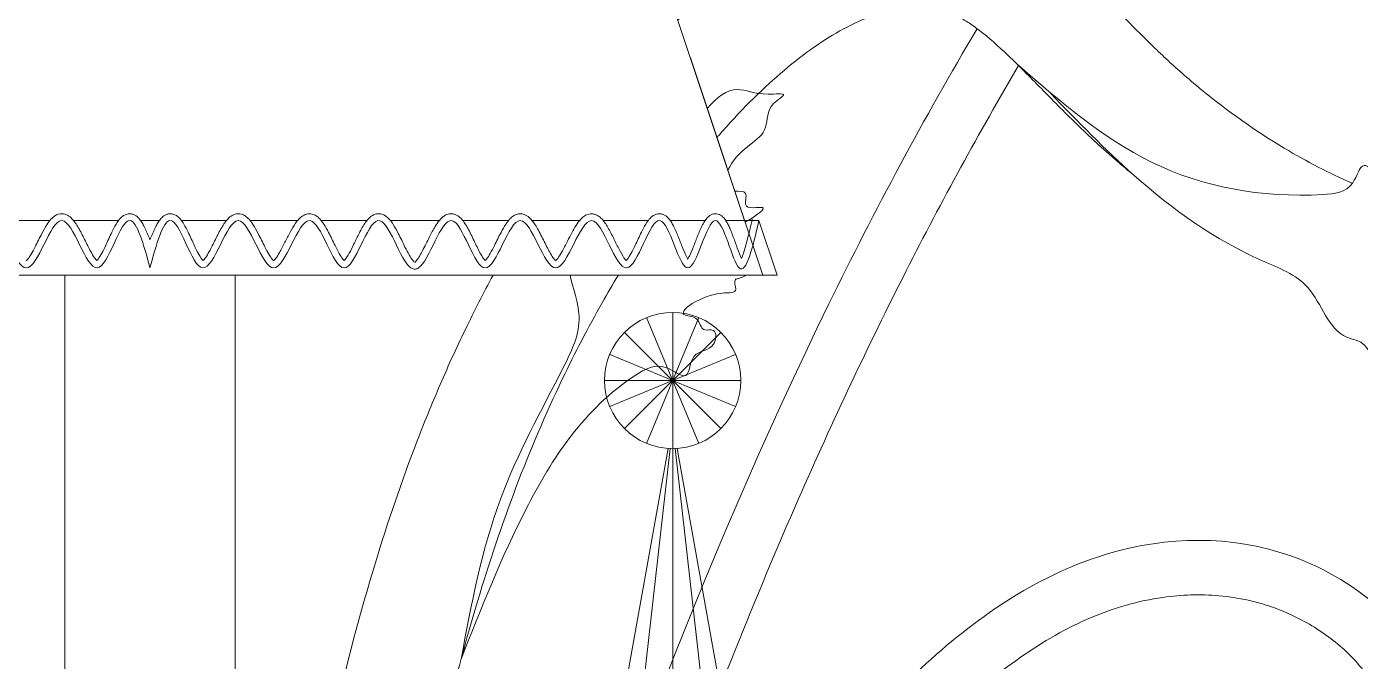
# Model space of a CAD drawing. Header units: inches. Extents: x 258415 to 640093, y 441672 to 945769.
# Drawn here: x 299378.79 to 299427.76, y 465262.87 to 465286.17 of the extents above; entities that cross this region are included whole.
import ezdxf

# ---------------------------------------------------------------- set-up
doc = ezdxf.new("R2010")
doc.units = ezdxf.units.IN
doc.header["$MEASUREMENT"] = 0
doc.linetypes.add('HIDDEN', pattern=[0.375, 0.25, -0.125])
doc.layers.add('CQ SPOT DETAIL DIMENSION', color=9, linetype='Continuous')
doc.layers.add('E-LITE-FIXT-NORM-CEILING', color=3, linetype='Continuous')
doc.layers.add('Glass', color=4, linetype='Continuous', lineweight=0)

# ---------------------------------------------------------------- blocks, each defined once
blk = doc.blocks.new('512')
at = {"layer": 'Glass', "lineweight": 0}
for p, q in [((34305.06875086038, 885.2305675556735), (34294.43427590319, 853.3271426840938)), ((34294.43427590319, 853.3271426840938), (34340.04191355559, 853.3271426840938)), ((34396.93427590319, 853.3271426840938), (34371.93427590319, 853.3271426840938)), ((34371.93427590319, 853.3271426840938), (34371.93427590319, 743.1350057622902)), ((34396.93427590319, 743.1350057622902), (34396.93427590319, 853.3271426840938))]:
    blk.add_line(p, q, dxfattribs=at)
at = {"layer": 'Glass', "color": 4, "lineweight": 0}
for p, q in [((34311.4905469788, 828.5999712372333), (34303.83687833149, 847.0775618874586)), ((34303.8368783315, 828.5999712372333), (34311.49054697881, 847.0775618874586)), ((34303.83687833149, 847.0775618874586), (34311.4905469788, 828.5999712372333)), ((34311.4905469788, 847.0775618874568), (34303.8368783315, 828.5999712372313)), ((34307.66371265515, 827.8387665623458), (34307.66371265515, 847.8387665623458)), ((34307.66371265515, 847.8387665623458), (34307.66371265515, 827.8387665623458)), ((34314.73478046701, 830.7676987504791), (34300.59264484329, 844.9098343742108)), ((34300.59264484329, 830.7676987504791), (34314.73478046701, 844.9098343742108)), ((34300.59264484328, 844.9098343742122), (34314.73478046701, 830.7676987504827)), ((34314.73478046701, 844.9098343742122), (34300.59264484329, 830.7676987504811)), ((34316.90250798027, 834.011932238697), (34298.42491733003, 841.6656008859982)), ((34298.42491733003, 834.0119322386945), (34316.90250798027, 841.6656008859962)), ((34298.42491733003, 841.6656008859945), (34316.90250798027, 834.0119322386937)), ((34316.90250798027, 841.6656008859973), (34298.42491733003, 834.0119322386954)), ((34317.66371265515, 837.8387665623458), (34297.66371265515, 837.8387665623458)), ((34297.66371265515, 837.8387665623441), (34317.66371265515, 837.8387665623441)), ((34307.66371265525, 827.8387665624423), (34307.66371265525, 737.8387665624423))]:
    blk.add_line(p, q, dxfattribs=at)
at = {"layer": 'Glass', "lineweight": 0}
for points in [[(34331.76760923652, 965.3271426840956), (34297.10094256985, 861.3271426840929)], [(34299.86572148418, 861.3271426840947), (34294.99275746308, 861.3271426840947), (34292.32609079642, 853.3271426840947), (34384.43427590319, 853.3271426840947)], [(34308.01618881097, 861.3271426840947), (34302.91611114982, 861.3271426840947)], [(34317.85927687593, 861.3271426840947), (34311.2555748339, 861.3271426840947)], [(34328.31177738161, 861.3271426840947), (34321.34094964678, 861.3271426840947)], [(34338.48941200615, 861.3271426840947), (34331.78994850838, 861.3271426840947)], [(34349.1213602552, 861.3271426840947), (34341.95063565018, 861.3271426840947)], [(34359.28124415185, 861.3271426840947), (34352.57994112958, 861.3271426840947)], [(34369.73120941963, 861.3271426840947), (34362.75935080713, 861.3271426840947)], [(34379.8141444511, 861.3271426840947), (34373.21191129491, 861.3271426840947)], [(34384.43427590319, 861.3271426840947), (34383.05301575276, 861.3271426840947)], [(34384.43427590319, 861.3271426840947), (34385.81553605361, 861.3271426840947)], [(34469.00283032218, 861.3271426840947), (34473.87579434329, 861.3271426840947), (34476.54246100997, 853.3271426840947), (34384.43427590319, 853.3271426840947)], [(34389.05440735528, 861.3271426840947), (34395.65664051146, 861.3271426840947)], [(34399.13734238675, 861.3271426840947), (34406.10920099926, 861.3271426840947)], [(34294.43427590319, 853.3271426840938), (34294.43427590319, 853.3271426840938), (34474.43427590319, 853.3271426840938)]]:
    blk.add_lwpolyline(points, dxfattribs=at)
at = {"layer": 'Glass', "color": 4, "lineweight": 0}
for points in [[(34307.66371265525, 737.8387665624423), (34295.25091211328, 762.3580302772561), (34307.00684021231, 827.8603639550228)], [(34299.91370575379, 762.3580302772561), (34307.2765156364, 827.8462654505784)], [(34307.66371265525, 737.8387665624423), (34320.07651319721, 762.3580302772561), (34308.3205850982, 827.8603639550228)], [(34315.4137195567, 762.3580302772561), (34308.0509096741, 827.8462654505784)]]:
    blk.add_lwpolyline(points, dxfattribs=at)
blk.add_circle((34307.66371265515, 837.8387665623458), 10, dxfattribs=at)
at = {"layer": 'Glass', "lineweight": 0}
for points, knots in [([(34207.81998627793, 866.8169758053517), (34211.17819011991, 868.2510705716633), (34214.55817093154, 870.0026319881207), (34222.12426112272, 874.5402468464897), (34226.2468566132, 877.477237360078), (34230.98584776985, 881.3520927827184), (34231.95879930419, 882.1784850349167), (34233.6782540169, 883.6940183899887), (34234.43665993739, 884.3843113629164), (34235.93119453674, 885.7798107426399), (34236.66555655505, 886.4833273107015), (34238.83810146721, 888.6029001043332), (34240.24543397468, 890.0279971946447), (34243.40500799897, 893.2417664811638), (34245.14580879844, 895.0241976276512), (34248.7040884016, 898.4595471667543), (34250.5209768907, 900.1145826010326), (34253.43545907171, 902.3967379195063), (34254.43247734091, 903.1198189642247), (34256.16275582185, 904.2440871561513), (34256.86964084826, 904.6706842238736), (34258.18315201177, 905.3930868263803), (34258.78223354029, 905.6978097599541), (34259.9895781405, 906.2610240036508), (34260.60019573877, 906.5210642608544), (34262.44947563735, 907.2353293994237), (34263.70561632988, 907.6234549745377), (34267.16655538509, 908.4403576014136), (34269.39534233741, 908.6918423244397), (34273.82837673353, 908.70817119211), (34276.03208056471, 908.4746790724647), (34280.36549480959, 907.6007744233893), (34282.49607922734, 906.961211286288), (34286.67783282192, 905.3444010336516), (34288.72973716523, 904.3671172966624), (34294.61769296793, 901.0911763901233), (34298.36290998949, 898.4061190931717), (34303.66456031577, 893.8764035263458), (34305.30268248489, 892.3692289256733), (34306.91859221837, 890.7800916295594)], [197.3632640634058, 197.3632640634058, 197.3632640634058, 197.3632640634058, 210.0516570854046, 210.0516570854046, 226.5732906759532, 226.5732906759532, 230.9940759995109, 230.9940759995109, 234.6487433653883, 234.6487433653883, 238.3034107312657, 238.3034107312657, 245.6127454630205, 245.6127454630205, 254.9090590727946, 254.9090590727946, 264.2053726825687, 264.2053726825687, 268.797851134169, 268.797851134169, 271.8197021005, 271.8197021005, 274.2332967074482, 274.2332967074482, 276.6468913143965, 276.6468913143965, 281.474080528293, 281.474080528293, 289.812337825721, 289.812337825721, 298.150595123149, 298.150595123149, 306.488852420577, 306.488852420577, 314.827109718005, 314.827109718005, 330.8296515778404, 330.8296515778404, 338.121836599307, 338.121836599307, 338.121836599307, 338.121836599307]), ([(34239.89347860326, 867.9681811019516), (34240.73939854458, 868.6565741612241), (34241.56940521668, 869.3510325683827), (34243.44545026977, 870.963894453299), (34244.48108830464, 871.8882640991233), (34246.47080677258, 873.7222682556076), (34247.42799449279, 874.6333913578819), (34250.1984355181, 877.3273845319674), (34251.91113827096, 879.0708493900783), (34255.25825685465, 882.4770500721722), (34256.87468085587, 884.1201291713232), (34259.89223953607, 887.0058173878996), (34261.29380302649, 888.2462177544176), (34263.17050545596, 889.6872545755477), (34263.7381628692, 890.088867675745), (34264.65657508781, 890.6792127849303), (34265.02151061523, 890.8957934345924), (34265.6596231007, 891.242892423318), (34265.93792736308, 891.382237324201), (34266.49813072362, 891.639814956251), (34266.77743674775, 891.7566989365567), (34267.6155601185, 892.0744586786586), (34268.17453805092, 892.2426966314978), (34269.71433929658, 892.5940986124752), (34270.71309451142, 892.7037221989676), (34272.8351301181, 892.6965382580947), (34273.95888420461, 892.5780577954274), (34276.35305159117, 892.0796572566078), (34277.62257214415, 891.6989231994511), (34280.28716927299, 890.652454370951), (34281.68152334055, 889.9867734181032), (34285.89419869288, 887.6184315606532), (34288.83193090395, 885.5239931059598), (34294.80890380915, 880.3772573650223), (34297.8485819552, 877.3277949521707), (34300.96013830985, 873.7675182460935), (34301.06406932239, 873.6480890072362), (34301.16796031517, 873.5281959200073)], [226.2926838923496, 226.2926838923496, 226.2926838923496, 226.2926838923496, 229.5256907887265, 229.5256907887265, 233.7527565403588, 233.7527565403588, 237.9798222919911, 237.9798222919911, 246.4339537952555, 246.4339537952555, 255.6050182961718, 255.6050182961718, 264.776082797088, 264.776082797088, 269.0178020557054, 269.0178020557054, 271.9949880601823, 271.9949880601823, 274.4305111424928, 274.4305111424928, 276.8660342248032, 276.8660342248032, 281.7370803894241, 281.7370803894241, 290.0837617012961, 290.0837617012961, 298.4304430131682, 298.4304430131682, 306.7771243250402, 306.7771243250402, 315.1238056369122, 315.1238056369122, 331.2044654730196, 331.2044654730196, 347.2851253091271, 347.2851253091271, 347.8410125649731, 347.8410125649731, 347.8410125649731, 347.8410125649731]), ([(34365.86427840169, 599.0931664303325), (34345.12146938266, 685.948256468997), (34318.50628585646, 787.1368894900943), (34270.77123162773, 876.3415568627478), (34262.94704012376, 889.5111523289733)], [26.46081801202032, 26.46081801202032, 26.46081801202032, 26.46081801202032, 289.4205913356998, 336.2672017140671, 336.2672017140671, 336.2672017140671, 336.2672017140671]), ([(34358.08310276387, 597.2348592185499), (34355.24887525141, 609.102445983627), (34352.38201706797, 620.9438738757799), (34343.58160157565, 656.3305752358157), (34337.44801426212, 679.7382485564068), (34323.62781672012, 727.5323669024965), (34315.86113527685, 751.8676822200806), (34301.57326132366, 790.8208389226947), (34295.6098241493, 805.7840904272508), (34284.19773965936, 831.8038638578972), (34278.9396529856, 842.9781447261539), (34268.15699333409, 864.1829856324632), (34262.67211795929, 874.2388799121345), (34256.85152861082, 884.1038078400443)], [26.46081801202035, 26.46081801202035, 26.46081801202035, 26.46081801202035, 62.43941219995435, 62.43941219995435, 134.3966005758223, 134.3966005758223, 211.5361608396237, 211.5361608396237, 260.9148296463263, 260.9148296463263, 299.0935090706694, 299.0935090706694, 334.677256233963, 334.677256233963, 334.677256233963, 334.677256233963]), ([(34302.59054733681, 877.7959569849562), (34301.23953850356, 879.4697913290939), (34298.45418838215, 881.4299775392491), (34295.09786497128, 879.5626477137675), (34290.29028801404, 880.177431297602), (34294.01827667163, 878.1677432313707), (34293.26260233673, 873.1401687178914), (34297.9432480739, 872.1783110333571), (34299.47255865218, 868.8688603600757), (34299.55102562119, 868.6773918381112)], [109.7434762457417, 109.7434762457417, 109.7434762457417, 109.7434762457417, 115.4624837867964, 120.035013801168, 122.3067167407272, 124.2802254453599, 127.9429196064065, 135.7874196705991, 136.2587651086089, 136.2587651086089, 136.2587651086089, 136.2587651086089]), ([(34298.53457808293, 865.6280492232828), (34297.87404135236, 865.6287916194677), (34296.34080062322, 865.8021904824283), (34297.77651164036, 862.4952463912705), (34293.4595192454, 863.7671166569487), (34295.27780149252, 862.1308198481537), (34296.42466697595, 861.4397866821791), (34297.01884130048, 861.0808388759679)], [140.0332921661431, 140.0332921661431, 140.0332921661431, 140.0332921661431, 141.6979506213833, 143.5697580359347, 146.0565218719384, 147.3005540243372, 148.8493045949929, 148.8493045949929, 148.8493045949929, 148.8493045949929]), ([(34305.43944280051, 855.681818000602), (34305.36882693518, 855.8028224970648), (34305.29278391768, 855.9466773713557), (34305.02076282172, 856.5033548005285), (34304.81359544819, 856.9994566689983), (34304.39355290704, 858.0566225940338), (34304.1797495349, 858.618469765477), (34303.74440718884, 859.7016443473613), (34303.52430221015, 860.221798473116), (34303.16720018419, 860.9194688644984), (34303.04228156974, 861.1405787747154), (34302.78587487928, 861.5199395704149), (34302.65970636702, 861.6833106260365), (34302.38804997757, 861.9477085779774), (34302.25714798538, 862.0546302068223), (34301.97488856352, 862.2091671232747), (34301.84029589356, 862.2644060133842), (34301.53717574511, 862.3303763766214), (34301.36957644431, 862.3378875468242), (34301.06068411145, 862.2984907759856), (34300.91815917779, 862.253871456368), (34300.66973285267, 862.1409812336867), (34300.56287244498, 862.0732095714493), (34300.28374259085, 861.8608929287703), (34300.14458032529, 861.7060861177288), (34299.89579275452, 861.3822414353208), (34299.78735393276, 861.2113368244118), (34299.58179783809, 860.8491841342748), (34299.48522946301, 860.6579106354411), (34299.16859748638, 859.9803606825334), (34298.96095639497, 859.4494051232377), (34298.55612002366, 858.3564519058735), (34298.35989326672, 857.7952843857584), (34297.95882423117, 856.6890703101973), (34297.75365872501, 856.1507137724112), (34297.56948800958, 855.7485367707103)], [78.46671458855761, 78.46671458855761, 78.46671458855761, 78.46671458855761, 78.98499933223569, 78.98499933223569, 80.26474114732895, 80.26474114732895, 81.54448296242226, 81.54448296242226, 82.82422477751557, 82.82422477751557, 83.47916239664005, 83.47916239664005, 84.0291550482139, 84.0291550482139, 84.42406921558937, 84.42406921558937, 84.70068157153587, 84.70068157153587, 84.97729392748231, 84.97729392748231, 85.25390628342882, 85.25390628342882, 85.53051863937527, 85.53051863937527, 86.07391925309194, 86.07391925309194, 86.61731986680859, 86.61731986680859, 87.16072048052523, 87.16072048052523, 88.45271330414124, 88.45271330414124, 89.74470612775723, 89.74470612775723, 91.17964883748944, 91.17964883748944, 91.17964883748944, 91.17964883748944]), ([(34314.48507663595, 855.44622282216), (34314.43093054258, 855.5009469491569), (34314.36444735818, 855.5779004358837), (34314.13307002221, 855.8838518740613), (34313.94771631696, 856.1829532015845), (34313.5673069032, 856.879277369665), (34313.37043571335, 857.2769099985499), (34312.87175522236, 858.320292380683), (34312.56743486947, 858.9892674546901), (34312.04823404404, 860.0343185880528), (34311.83736874054, 860.4342841938359), (34311.45406048393, 861.0577906309891), (34311.28840571232, 861.2995008674461), (34310.95981357992, 861.6854361871118), (34310.80713606881, 861.8400613850754), (34310.48040547345, 862.0807079506392), (34310.32022642518, 862.1749020556862), (34309.93869786142, 862.3094027085438), (34309.71437284549, 862.3463169086026), (34309.32864245056, 862.3141355804103), (34309.17501263162, 862.27463354491), (34308.90665732725, 862.1668863482), (34308.78906223533, 862.0992695314798), (34308.481195402, 861.8835492460339), (34308.32475484646, 861.7212321892903), (34308.04494973204, 861.3786377135365), (34307.92242643968, 861.1962564024598), (34307.69008440084, 860.8092208046418), (34307.58082323059, 860.6044811969423), (34307.22545160686, 859.8864188462776), (34306.99283618741, 859.3281389443815), (34306.5380959596, 858.1947707355276), (34306.31685296885, 857.6203398171573), (34305.88750679683, 856.5781329028005), (34305.67693306549, 856.1085868585343), (34305.4737941029, 855.7416220936675), (34305.45645190365, 855.7110482900508), (34305.43944280051, 855.681818000602)], [61.28830414827283, 61.28830414827283, 61.28830414827283, 61.28830414827283, 61.76117374062571, 61.76117374062571, 62.80401695246666, 62.80401695246666, 63.84686016430765, 63.84686016430765, 65.41639323259801, 65.41639323259801, 66.46903140119898, 66.46903140119898, 67.22456621765761, 67.22456621765761, 67.78827964450733, 67.78827964450733, 68.20732456860866, 68.20732456860866, 68.62636949271004, 68.62636949271004, 68.91589637841795, 68.91589637841795, 69.2054232641259, 69.2054232641259, 69.76966704421366, 69.76966704421366, 70.33391082430143, 70.33391082430143, 70.89815460438919, 70.89815460438919, 72.22373620748094, 72.22373620748094, 73.54931781057265, 73.54931781057265, 74.87489941366441, 74.87489941366441, 75.00075479506457, 75.00075479506457, 75.00075479506457, 75.00075479506457]), ([(34324.84490185721, 855.4240968141347), (34324.7955768304, 855.4669802561602), (34324.73194635752, 855.5310019776523), (34324.50817966461, 855.7929593910546), (34324.32404318692, 856.0586636600865), (34323.94221834534, 856.6925204848656), (34323.74255415158, 857.0607823308583), (34323.14983870786, 858.2029894742227), (34322.74880904992, 859.0370217285791), (34322.12664495732, 860.1687421444141), (34321.91821242912, 860.5232345994561), (34321.47569563498, 861.1729781627856), (34321.24467352462, 861.4692600649948), (34320.81223538338, 861.8670037812117), (34320.64417904436, 861.9965220258591), (34320.24627030556, 862.2105723593659), (34320.01207309951, 862.2948454594463), (34319.58731537934, 862.335805433845), (34319.41313999779, 862.325667980891), (34319.09472488792, 862.2597793787281), (34318.94832549901, 862.2058894574202), (34318.57026181161, 862.0200492709638), (34318.3717836229, 861.8638097932269), (34318.01836936326, 861.5250055327658), (34317.86286370933, 861.3398601734607), (34317.56804124348, 860.943814503803), (34317.42926112218, 860.7325875663682), (34316.98849988128, 860.0075938476613), (34316.70128456716, 859.4478596244479), (34316.13736282267, 858.3102367424126), (34315.861688511, 857.7328908423767), (34315.32569518978, 856.6850951214248), (34315.06283739096, 856.2135732926953), (34314.69790511902, 855.6826150487914), (34314.5750237379, 855.5342015346022), (34314.48507663595, 855.44622282216)], [43.88675296695956, 43.88675296695956, 43.88675296695956, 43.88675296695956, 44.36240993315153, 44.36240993315153, 45.39324455740539, 45.39324455740539, 46.42407918165925, 46.42407918165925, 48.40033840116585, 48.40033840116585, 49.36670827303708, 49.36670827303708, 50.33307814490828, 50.33307814490828, 50.85809403651322, 50.85809403651322, 51.38310992811813, 51.38310992811813, 51.7155869231367, 51.7155869231367, 52.04806391815526, 52.04806391815526, 52.66707383196201, 52.66707383196201, 53.28608374576873, 53.28608374576873, 53.90509365957547, 53.90509365957547, 55.30739822880764, 55.30739822880764, 56.70970279803981, 56.70970279803981, 58.11200736727196, 58.11200736727196, 58.90574251474746, 58.90574251474746, 58.90574251474746, 58.90574251474746]), ([(34335.19111380672, 855.4460393647397), (34335.13684422242, 855.4988925339521), (34335.06980172516, 855.573731503534), (34334.83549506233, 855.8727972133537), (34334.64642200684, 856.1670366974396), (34334.2558285254, 856.8548921996678), (34334.05246116226, 857.2488651860367), (34333.53184224746, 858.2893678152549), (34333.21011574539, 858.9609651346955), (34332.64839038799, 860.0252337885878), (34332.41483336917, 860.4395081182747), (34331.98342443853, 861.08757630967), (34331.7941329185, 861.3401984711952), (34331.41589212842, 861.7388033741809), (34331.23855552736, 861.8970511174609), (34330.86272722826, 862.1330209202922), (34330.67795546738, 862.2210766546228), (34330.31045503656, 862.3144901913736), (34330.13732364345, 862.3337357418068), (34329.79726334514, 862.3162647551206), (34329.63481513871, 862.2811702792378), (34329.34015767852, 862.1785295769914), (34329.20738177791, 862.1115587538852), (34328.84231260292, 861.8848787996437), (34328.64506695171, 861.7023522600929), (34328.28495593934, 861.3067531912723), (34328.12271063931, 861.0914394210439), (34327.81099354702, 860.6314458681873), (34327.6620819973, 860.3866353934282), (34327.17638819275, 859.5356020486787), (34326.85215586303, 858.8802360410953), (34326.21548156248, 857.6028869716458), (34325.9028665109, 856.9808237554753), (34325.43966882561, 856.1859948341589), (34325.27730496123, 855.9357101607093), (34325.01995776608, 855.5981889386093), (34324.91742014304, 855.4878090571573), (34324.84490185724, 855.4240968141339)], [26.64670801907758, 26.64670801907758, 26.64670801907758, 26.64670801907758, 27.12913576771308, 27.12913576771308, 28.19258861501576, 28.19258861501576, 29.25604146231844, 29.25604146231844, 30.86624105738561, 30.86624105738561, 31.97277923262092, 31.97277923262092, 32.77618155951621, 32.77618155951621, 33.37781926732772, 33.37781926732772, 33.8328957037477, 33.8328957037477, 34.17109372970823, 34.17109372970823, 34.50929175566875, 34.50929175566875, 34.84748978162927, 34.84748978162927, 35.53303699780312, 35.53303699780312, 36.21858421397696, 36.21858421397696, 36.90413143015081, 36.90413143015081, 38.50143144249435, 38.50143144249435, 40.09873145483786, 40.09873145483786, 41.00344397829939, 41.00344397829939, 41.70612299288989, 41.70612299288989, 41.70612299288989, 41.70612299288989]), ([(34345.56291291011, 855.2013939978532), (34345.55393989465, 855.2061991985948), (34345.53531003611, 855.2173699403137), (34345.47455250578, 855.2663485990024), (34345.43428925235, 855.3030574610019), (34345.26716330073, 855.4788320739052), (34345.10914312997, 855.6867073201956), (34344.77649330983, 856.2071549736377), (34344.59965429468, 856.5194360084752), (34344.08063133294, 857.4989986516168), (34343.72886512928, 858.2372382314387), (34343.10467389807, 859.4777671660395), (34342.83665785815, 859.9901781589197), (34342.35940893542, 860.7766911315558), (34342.15844911616, 861.0756590231238), (34341.76692646648, 861.5496212829601), (34341.58629691759, 861.7382139097442), (34341.21138110516, 862.026787727208), (34341.03132873183, 862.1379324068573), (34340.60753536561, 862.2997974343554), (34340.36031013396, 862.3473666452746), (34339.94214601898, 862.322828097741), (34339.77840315925, 862.2867065366044), (34339.48806786478, 862.1819302155452), (34339.35822084748, 862.1141221009913), (34339.00727425408, 861.8890444188501), (34338.82060382168, 861.7113711277788), (34338.48089946431, 861.3284786253453), (34338.32857004771, 861.1210729815638), (34338.03641719788, 860.6784863874555), (34337.8971520249, 860.4431907889093), (34337.44221239723, 859.6224659631515), (34337.13888889442, 858.9883329710672), (34336.54242474757, 857.7398413438523), (34336.24948113721, 857.1256141501607), (34335.7968701663, 856.2921952697818), (34335.62870795638, 856.0120159138858), (34335.36820207581, 855.6422598797908), (34335.26737359064, 855.5217449274166), (34335.19111380672, 855.4460393647397)], [8.28230141642135, 8.28230141642135, 8.28230141642135, 8.28230141642135, 8.655859685526858, 8.655859685526858, 9.02941795463237, 9.02941795463237, 10.01120745413524, 10.01120745413524, 10.99299695363811, 10.99299695363811, 12.83106351925616, 12.83106351925616, 14.17314954406833, 14.17314954406833, 15.09912943456252, 15.09912943456252, 15.79810948947147, 15.79810948947147, 16.3150867870033, 16.3150867870033, 16.83206408453512, 16.83206408453512, 17.16557597541017, 17.16557597541017, 17.49908786628522, 17.49908786628522, 18.16363444266156, 18.16363444266156, 18.82818101903789, 18.82818101903789, 19.49272759541423, 19.49272759541423, 21.04641517492249, 21.04641517492249, 22.60010275443075, 22.60010275443075, 23.5582440622541, 23.5582440622541, 24.24639979431441, 24.24639979431441, 24.24639979431441, 24.24639979431441]), ([(34345.56451882831, 855.201202252072), (34345.58338590539, 855.2131606725342), (34345.62125279962, 855.2412655634242), (34345.72115089713, 855.3374461981548), (34345.78227142263, 855.4044672453583), (34346.00611544714, 855.6840353489906), (34346.19225125085, 855.9695020637436), (34346.57673464906, 856.6431824901719), (34346.77703461039, 857.0316791289661), (34347.30128628122, 858.0882820606274), (34347.630054058, 858.7883388761893), (34348.20313950743, 859.9025137800407), (34348.44127990449, 860.337720012203), (34348.87879964531, 861.0170903789667), (34349.06973540485, 861.2811401599593), (34349.44943823642, 861.6982580914598), (34349.62685024628, 861.8639481169913), (34350.00164678056, 862.1130873919528), (34350.18498929142, 862.2070408593628), (34350.60686895246, 862.3280074220801), (34350.84674771208, 862.3512697156666), (34351.27830375772, 862.2927623330296), (34351.45781591721, 862.2322506436775), (34351.77168177451, 862.0798475811722), (34351.90826526007, 861.9882027226538), (34352.2642495288, 861.7034191306813), (34352.45369490278, 861.4917024880898), (34352.80798990062, 861.0325727473155), (34352.97126338269, 860.783741540029), (34353.28836600893, 860.2548858390883), (34353.44168268219, 859.9749048030908), (34353.95689686405, 858.9873871716762), (34354.30863754987, 858.232866837001), (34354.88947000541, 857.0619150186806), (34355.12320242049, 856.6130653696291), (34355.49864785697, 855.9855286725023), (34355.64799495757, 855.7664128598535), (34355.83029476453, 855.5431063375398), (34355.88108575147, 855.4875393011299), (34355.92381481511, 855.4457445633673)], [8.433831237728453, 8.433831237728453, 8.433831237728453, 8.433831237728453, 8.899454238695908, 8.899454238695908, 9.365077239663368, 9.365077239663368, 10.4612432738146, 10.4612432738146, 11.55740930796584, 11.55740930796584, 13.28176935340703, 13.28176935340703, 14.46754536906189, 14.46754536906189, 15.32374367523078, 15.32374367523078, 15.96547170333235, 15.96547170333235, 16.44756562733964, 16.44756562733964, 16.92965955134692, 16.92965955134692, 17.32643322405992, 17.32643322405992, 17.72320689677292, 17.72320689677292, 18.46988899016858, 18.46988899016858, 19.21657108356425, 19.21657108356425, 19.96325317695992, 19.96325317695992, 21.76519386074076, 21.76519386074076, 23.01434654726265, 23.01434654726265, 23.89610352697317, 23.89610352697317, 24.27967396696701, 24.27967396696701, 24.27967396696701, 24.27967396696701]), ([(34355.92381481511, 855.4457445633673), (34355.97770350319, 855.4989183152103), (34356.04422238908, 855.5741538998873), (34356.27642565071, 855.8745197269963), (34356.46344624885, 856.1697012298728), (34356.84928524739, 856.8592015117191), (34357.04994683382, 857.2538898446046), (34357.56224995108, 858.2933227097757), (34357.87814836093, 858.9625722588562), (34358.43063566931, 860.0235399272149), (34358.66063641838, 860.4367037986232), (34359.08649629929, 861.0836425954927), (34359.27365246903, 861.3360424136085), (34359.64859450121, 861.7348659621318), (34359.82466216772, 861.8934050928592), (34360.19866025289, 862.1303927345889), (34360.38283765094, 862.2190435736867), (34360.72650419394, 862.3077624534099), (34360.87099671252, 862.3275868365535), (34361.16253834438, 862.3270344043648), (34361.30468894159, 862.307053263161), (34361.70418804031, 862.203938832603), (34361.92826325895, 862.0815279468616), (34362.31266057846, 861.8044897056824), (34362.47645386174, 861.6475568552496), (34362.78045750098, 861.31021831011), (34362.92029553369, 861.1289842038011), (34363.33834353778, 860.5328811965373), (34363.59986270047, 860.0795737084497), (34364.11340550325, 859.1257060473545), (34364.36390807779, 858.6257075132208), (34364.87784075701, 857.6101542474527), (34365.14084909797, 857.0967194109088), (34365.58913243467, 856.3107832266223), (34365.77956387337, 856.0100329262214), (34366.07520104775, 855.6175197622334), (34366.19061453888, 855.4930365168802), (34366.27022051179, 855.4240635283466)], [26.67836157344269, 26.67836157344269, 26.67836157344269, 26.67836157344269, 27.16041985887921, 27.16041985887921, 28.22283538502699, 28.22283538502699, 29.28525091117477, 29.28525091117477, 30.88758958906853, 30.88758958906853, 31.98932911583583, 31.98932911583583, 32.78949335143306, 32.78949335143306, 33.38868411831287, 33.38868411831287, 33.84224630147687, 33.84224630147687, 34.12987304328982, 34.12987304328982, 34.41749978510278, 34.41749978510278, 34.99937363640934, 34.99937363640934, 35.58124748771589, 35.58124748771589, 36.16312133902245, 36.16312133902245, 37.38720090395314, 37.38720090395314, 38.61128046888386, 38.61128046888386, 39.94049553954506, 39.94049553954506, 40.97183409149796, 40.97183409149796, 41.73951131019739, 41.73951131019739, 41.73951131019739, 41.73951131019739]), ([(34366.27022051179, 855.4240635283466), (34366.31927743432, 855.4673130167229), (34366.3824934184, 855.5317952236193), (34366.6045282583, 855.7952905577623), (34366.78687867468, 856.0621529712225), (34367.16446622462, 856.6980946421353), (34367.36167642408, 857.0672991856771), (34367.88486106615, 858.0905326843376), (34368.21597186297, 858.780481169585), (34368.79484406674, 859.8890710069452), (34369.03685371294, 860.3264786009448), (34369.47989203368, 861.0082466431604), (34369.67244954733, 861.2726828554553), (34370.05484250185, 861.6906725081482), (34370.23345778983, 861.8568224711626), (34370.61008919442, 862.1063818966333), (34370.79402751427, 862.2004046895735), (34371.15217322808, 862.3028259456078), (34371.31189157288, 862.3276285146228), (34371.64016858648, 862.3270804787235), (34371.80177888442, 862.3013068880628), (34372.09568734543, 862.2154300915088), (34372.22939974762, 862.1560019523911), (34372.59603187936, 861.950720312835), (34372.79360402994, 861.7808882215778), (34373.15062850058, 861.4128093545932), (34373.30994051196, 861.2121224590346), (34373.6144753546, 860.7828181854857), (34373.75913969471, 860.5539899265906), (34374.22581858156, 859.7621794583611), (34374.53439155838, 859.1507083463538), (34375.14011007952, 857.9331267909492), (34375.43667672572, 857.327324827078), (34375.91792181951, 856.4424240822673), (34376.10944399473, 856.1202774865369), (34376.4159817671, 855.6804649796477), (34376.53948423165, 855.5332235619834), (34376.62987007427, 855.4458863515438)], [43.9201885542392, 43.9201885542392, 43.9201885542392, 43.9201885542392, 44.39552812466565, 44.39552812466565, 45.42561787805555, 45.42561787805555, 46.45570763144546, 46.45570763144546, 48.11229257547039, 48.11229257547039, 49.26487792736749, 49.26487792736749, 50.09272613160957, 50.09272613160957, 50.7142165428954, 50.7142165428954, 51.1805462075075, 51.1805462075075, 51.50352184500096, 51.50352184500096, 51.82649748249446, 51.82649748249446, 52.14947311998792, 52.14947311998792, 52.80154992315813, 52.80154992315813, 53.45362672632834, 53.45362672632834, 54.10570352949854, 54.10570352949854, 55.6069681710402, 55.6069681710402, 57.10823281258182, 57.10823281258182, 58.14472055296307, 58.14472055296307, 58.93688892540501, 58.93688892540501, 58.93688892540501, 58.93688892540501]), ([(34376.62987007427, 855.4458863515438), (34376.68360479902, 855.5010729551002), (34376.74944277643, 855.5784849007476), (34376.97857111166, 855.8861704898154), (34377.16182883296, 856.1867017291032), (34377.53739091869, 856.8855854925148), (34377.73150506552, 857.2843645672481), (34378.2213987279, 858.3265638097473), (34378.51951258192, 858.9924549440037), (34379.02928128853, 860.0333426802707), (34379.23669715138, 860.4320213663841), (34379.61477944643, 861.0540809975827), (34379.77847585421, 861.2954300170668), (34380.10423134553, 861.6813855749214), (34380.25591819303, 861.8362447538872), (34380.58134919693, 862.0776249605368), (34380.74114443462, 862.1722240465324), (34381.12190453364, 862.3076005886296), (34381.34577116468, 862.3449702930092), (34381.7338616549, 862.3138161309598), (34381.88940659424, 862.2738181442681), (34382.16108560234, 862.1646571209604), (34382.27995634203, 862.0961187003792), (34382.58978909544, 861.8785201559247), (34382.74739691785, 861.715227449743), (34383.03032187102, 861.3698315236552), (34383.15473988398, 861.1856707234037), (34383.39123317658, 860.7945287361218), (34383.50275407018, 860.5874712868097), (34383.86670995367, 859.8599365020406), (34384.10604234856, 859.2937078820233), (34384.37160354914, 858.6432217729372), (34384.40299661214, 858.5659364403592), (34384.43427590319, 858.4886889069403)], [61.32330883716329, 61.32330883716329, 61.32330883716329, 61.32330883716329, 61.79502617963364, 61.79502617963364, 62.83748374670675, 62.83748374670675, 63.87994131377986, 63.87994131377986, 65.44022920030982, 65.44022920030982, 66.48796928507751, 66.48796928507751, 67.24021079400502, 67.24021079400502, 67.80170135783628, 67.80170135783628, 68.21921933436698, 68.21921933436698, 68.6367373108977, 68.6367373108977, 68.93128236664796, 68.93128236664796, 69.22582742239821, 69.22582742239821, 69.79572340480627, 69.79572340480627, 70.36561938721428, 70.36561938721428, 70.9355153696223, 70.9355153696223, 72.2778748536815, 72.2778748536815, 72.45855537779116, 72.45855537779116, 72.45855537779116, 72.45855537779116]), ([(34392.2386817321, 855.4458863515438), (34392.18494700735, 855.5010729551002), (34392.11910902993, 855.5784849007476), (34391.88998069472, 855.8861704898154), (34391.70672297342, 856.1867017291032), (34391.33116088768, 856.8855854925148), (34391.13704674086, 857.2843645672481), (34390.64715307847, 858.3265638097473), (34390.34903922445, 858.9924549440037), (34389.83927051783, 860.0333426802707), (34389.63185465498, 860.4320213663841), (34389.25377235994, 861.0540809975827), (34389.09007595216, 861.2954300170668), (34388.76432046084, 861.6813855749214), (34388.61263361333, 861.8362447538872), (34388.28720260945, 862.0776249605368), (34388.12740737177, 862.1722240465324), (34387.74664727275, 862.3076005886296), (34387.52278064168, 862.3449702930092), (34387.13469015148, 862.3138161309598), (34386.97914521216, 862.2738181442681), (34386.70746620403, 862.1646571209604), (34386.58859546434, 862.0961187003792), (34386.27876271094, 861.8785201559247), (34386.12115488853, 861.715227449743), (34385.83822993535, 861.3698315236552), (34385.71381192239, 861.1856707234037), (34385.47731862978, 860.7945287361218), (34385.3657977362, 860.5874712868097), (34385.0018418527, 859.8599365020406), (34384.76250945781, 859.2937078820233), (34384.49694825723, 858.6432217729622), (34384.46555519426, 858.5659364404092), (34384.43427590323, 858.4886889070148)], [61.32330883716329, 61.32330883716329, 61.32330883716329, 61.32330883716329, 61.79502617963364, 61.79502617963364, 62.83748374670675, 62.83748374670675, 63.87994131377986, 63.87994131377986, 65.44022920030982, 65.44022920030982, 66.48796928507751, 66.48796928507751, 67.24021079400502, 67.24021079400502, 67.80170135783628, 67.80170135783628, 68.21921933436698, 68.21921933436698, 68.6367373108977, 68.6367373108977, 68.93128236664796, 68.93128236664796, 69.22582742239821, 69.22582742239821, 69.79572340480627, 69.79572340480627, 70.36561938721428, 70.36561938721428, 70.9355153696223, 70.9355153696223, 72.2778748536815, 72.2778748536815, 72.45855537773303, 72.45855537773303, 72.45855537773303, 72.45855537773303]), ([(34402.59833129458, 855.4240635283466), (34402.54927437206, 855.4673130167229), (34402.48605838797, 855.5317952236193), (34402.26402354806, 855.7952905577623), (34402.08167313169, 856.0621529712225), (34401.70408558175, 856.6980946421353), (34401.50687538229, 857.0672991856771), (34400.98369074022, 858.0905326843376), (34400.65257994339, 858.780481169585), (34400.07370773964, 859.8890710069452), (34399.83169809343, 860.3264786009448), (34399.38865977268, 861.0082466431604), (34399.19610225904, 861.2726828554553), (34398.81370930452, 861.6906725081482), (34398.63509401654, 861.8568224711626), (34398.25846261196, 862.1063818966333), (34398.07452429211, 862.2004046895735), (34397.71637857828, 862.3028259456078), (34397.55666023348, 862.3276285146228), (34397.22838321991, 862.3270804787235), (34397.06677292195, 862.3013068880628), (34396.77286446094, 862.2154300915088), (34396.63915205877, 862.1560019523911), (34396.27251992701, 861.950720312835), (34396.07494777643, 861.7808882215778), (34395.71792330578, 861.4128093545932), (34395.55861129441, 861.2121224590346), (34395.25407645177, 860.7828181854857), (34395.10941211167, 860.5539899265906), (34394.64273322482, 859.7621794583611), (34394.33416024801, 859.1507083463538), (34393.72844172686, 857.9331267909492), (34393.43187508066, 857.327324827078), (34392.95062998685, 856.4424240822673), (34392.75910781163, 856.1202774865369), (34392.45257003928, 855.6804649796477), (34392.32906757472, 855.5332235619834), (34392.2386817321, 855.4458863515438)], [43.9201885542392, 43.9201885542392, 43.9201885542392, 43.9201885542392, 44.39552812466565, 44.39552812466565, 45.42561787805555, 45.42561787805555, 46.45570763144546, 46.45570763144546, 48.11229257547039, 48.11229257547039, 49.26487792736749, 49.26487792736749, 50.09272613160957, 50.09272613160957, 50.7142165428954, 50.7142165428954, 51.1805462075075, 51.1805462075075, 51.50352184500096, 51.50352184500096, 51.82649748249446, 51.82649748249446, 52.14947311998792, 52.14947311998792, 52.80154992315813, 52.80154992315813, 53.45362672632834, 53.45362672632834, 54.10570352949854, 54.10570352949854, 55.6069681710402, 55.6069681710402, 57.10823281258182, 57.10823281258182, 58.14472055296307, 58.14472055296307, 58.93688892540501, 58.93688892540501, 58.93688892540501, 58.93688892540501]), ([(34345.44515853595, 854.2083512458094), (34345.2990128506, 854.2228081329547), (34343.53372549168, 854.8566853054554), (34340.08372211766, 867.7668240010406), (34335.20465871471, 847.5537563225197), (34330.0470085636, 868.2771707723905), (34324.85807520015, 847.3700569304152), (34319.55543409345, 868.3539331687352), (34314.46508196573, 847.3293743851817), (34309.46833483257, 868.254555794263), (34305.4634667997, 847.5904849284761), (34301.40985774919, 867.7821027645558), (34297.79064197474, 849.381348192236), (34295.91385479497, 857.3944430363026), (34294.99275746308, 861.3271426840938)], [7.661084973752736, 7.661084973752736, 7.661084973752736, 7.661084973752736, 8.430680477206721, 16.94351821073764, 25.4597746150628, 34.10416048090926, 42.79663951045185, 51.53067822099429, 60.17858497130957, 68.68415188608387, 76.76570208499491, 84.78706868912579, 92.6011767541398, 100.1324423685917, 100.1324423685917, 100.1324423685917, 100.1324423685917]), ([(34297.56948800958, 855.7485367707094), (34297.50072706377, 855.9085932391762), (34297.42902352344, 856.0935765121657), (34297.16059673514, 856.8492171500467), (34296.95800758136, 857.5422753570447), (34296.55344327732, 859.0779008085801), (34296.35055204626, 859.9216201691206), (34296.0869090931, 861.0407000141313), (34296.02670758808, 861.2977339508542), (34295.96640836853, 861.5551863516768)], [95.68156281783828, 95.68156281783828, 95.68156281783828, 95.68156281783828, 96.30224853897751, 96.30224853897751, 97.97083000799415, 97.97083000799415, 99.6394114770108, 99.6394114770108, 100.1324423685917, 100.1324423685917, 100.1324423685917, 100.1324423685917]), ([(34345.44515853593, 854.2083512458113), (34345.67032705002, 854.1720299762272), (34347.50332672287, 854.5726164735361), (34350.9464470978, 867.7645728142389), (34355.95045458335, 847.5543450851102), (34360.98213854982, 868.2776935408865), (34366.29632923346, 847.3700445092569), (34371.47323960037, 868.3533916295855), (34376.69230610643, 847.3274094317801), (34381.06821438415, 866.1607918592036), (34383.49167016675, 857.910910824895), (34384.43427590319, 854.3820336072231)], [7.283786764604776, 7.283786764604776, 7.283786764604776, 7.283786764604776, 8.469861327526937, 16.94310620041001, 25.49936126606791, 34.10295524693693, 42.83699395751452, 51.52947298702224, 60.21855917458856, 68.68460219886985, 74.27662164887394, 74.27662164887394, 74.27662164887394, 74.27662164887394]), ([(34423.42339327045, 854.2083512458113), (34423.19822475636, 854.1720299762272), (34421.36522508352, 854.5726164735361), (34417.92210470858, 867.7645728142389), (34412.91809722303, 847.5543450851102), (34407.88641325656, 868.2776935408865), (34402.57222257293, 847.3700445092569), (34397.39531220601, 868.3533916295855), (34392.17624569995, 847.3274094317801), (34387.80033742223, 866.1607918592036), (34385.37688163963, 857.910910824895), (34384.43427590319, 854.3820336072231)], [7.283786764604776, 7.283786764604776, 7.283786764604776, 7.283786764604776, 8.469861327526937, 16.94310620041001, 25.49936126606791, 34.10295524693693, 42.83699395751452, 51.52947298702224, 60.21855917458856, 68.68460219886985, 74.27662164887394, 74.27662164887394, 74.27662164887394, 74.27662164887394]), ([(34296.84149242512, 853.3271426840938), (34297.23116557987, 853.1103992963881), (34297.82587379089, 852.8488238870807), (34298.86587861172, 852.6440534184537), (34297.79713482772, 850.5336895664757), (34302.22553171813, 851.1899103170585), (34308.30683833036, 847.256539027242), (34303.68894606424, 847.2741962545567), (34303.54894575187, 844.8589588219465), (34301.10057180504, 845.6962681913928), (34301.42743582641, 841.9912262830301), (34305.16131464897, 842.4619416476787), (34305.14330502727, 837.2158104657382), (34309.28353483937, 840.897899049186), (34319.83132085564, 834.9731304199266), (34329.7420104457, 819.6801202798132), (34335.7993866004, 804.3602554717672), (34338.7396485081, 796.9239639528612)], [8.662943666391339, 8.662943666391339, 8.662943666391339, 8.662943666391339, 9.646861753825927, 10.13562972321059, 11.56233846801626, 13.65702600177146, 19.94489674796213, 21.71954324526347, 23.57337140026352, 24.96731872107262, 26.99536269966914, 30.3106650532794, 33.42098235046804, 36.46944481689121, 41.18007292061149, 66.58457564801621, 90.5477305836192, 90.5477305836192, 90.5477305836192, 90.5477305836192]), ([(34315.64119151714, 853.3271426840938), (34316.44630730579, 851.9892787023064), (34317.2396208853, 850.6303346668836), (34320.07099011071, 845.6296915071234), (34322.03089223549, 841.8768704553461), (34326.35184763241, 832.8782390039659), (34328.61161651806, 827.5663295580717), (34332.74696844972, 816.6663463765598), (34334.6229691307, 811.0813880940103), (34340.60481506291, 791.1811104998068), (34343.84222016102, 776.3120965493326), (34349.11573641205, 746.1969308965507), (34351.15264138811, 730.9524231986612), (34353.43627853532, 712.9342532918399), (34353.81726975307, 709.8987621248178), (34354.57333794522, 703.8543460330219), (34354.94817559127, 700.840579767212), (34356.06871792064, 691.7466529777557), (34356.81044850179, 685.6139111985785), (34359.06507770202, 666.3786259392908), (34360.60761979351, 652.4377853667227), (34364.01154793371, 618.9844567855488), (34365.87281255992, 599.4724266650683), (34370.40709942748, 548.6923039817801), (34373.15065599263, 516.2951474657237), (34376.40817857168, 476.0069884256772)], [374.6839230207241, 374.6839230207241, 374.6839230207241, 374.6839230207241, 379.4464449813419, 379.4464449813419, 391.9701343549663, 391.9701343549663, 408.7866363103057, 408.7866363103057, 425.6031382656455, 425.6031382656455, 467.5937471446301, 467.5937471446301, 509.584356023615, 509.584356023615, 518.1336832669107, 518.1336832669107, 526.6830105102066, 526.6830105102066, 543.7816649967982, 543.7816649967982, 577.9789739699814, 577.9789739699814, 612.1762829431646, 612.1762829431646, 650.4770473921212, 650.4770473921212, 650.4770473921212, 650.4770473921212]), ([(34338.7396485081, 796.9239639528612), (34337.23950612998, 804.9371974306513), (34334.40480849781, 820.0791561519809), (34325.74653715643, 835.5600798154084), (34320.42809810832, 846.4033475503858), (34322.31064383843, 851.3729660660199), (34322.73215786138, 853.3271426840938)], [0, 0, 0, 0, 24.20404771700846, 45.73642992380949, 53.52004512120102, 59.23614033463396, 59.23614033463396, 59.23614033463396, 59.23614033463396]), ([(34334.04470370348, 853.3271426840938), (34335.45167614917, 850.7108823827119), (34336.81058136649, 848.0455386509165), (34339.48714412857, 842.5002913683737), (34340.79840326696, 839.6160042707498), (34343.29329776379, 833.7899204133329), (34344.47888965498, 830.8459330106116), (34347.86397732777, 821.9334548082518), (34349.89184659906, 815.8845243882788), (34356.23267941205, 794.7261413661008), (34359.58110894902, 779.2364570237248), (34364.99236697055, 748.2480717432773), (34367.05440240527, 732.7477317557012), (34369.29314254177, 715.0715794407142), (34369.62145924105, 712.4572832980703), (34370.27392072681, 707.2473489049571), (34370.59786463222, 704.6488896038701), (34371.56631923493, 696.8240339270241), (34372.20745675763, 691.5681225852112), (34374.14498837982, 675.2922613178642), (34375.45540037427, 663.7647002215681), (34379.05927854038, 629.7443074063212), (34381.48785164493, 604.7459957175706), (34384.43427590319, 476.0069884256791)], [383.4394034126029, 383.4394034126029, 383.4394034126029, 383.4394034126029, 391.5897419154758, 391.5897419154758, 400.1482204545708, 400.1482204545708, 408.7066989936658, 408.7066989936658, 425.823656071856, 425.823656071856, 467.839648628424, 467.839648628424, 509.8556411849921, 509.8556411849921, 517.2027953591813, 517.2027953591813, 524.5499495333705, 524.5499495333705, 539.2442578817488, 539.2442578817488, 568.6328745785053, 568.6328745785053, 614.7361696399307, 614.7361696399307, 614.7361696399307, 614.7361696399307]), ([(34434.82384810291, 853.3271426840938), (34433.41687565721, 850.7108823827119), (34432.05797043988, 848.0455386509165), (34429.3814076778, 842.5002913683737), (34428.07014853942, 839.6160042707498), (34425.5752540426, 833.7899204133329), (34424.3896621514, 830.8459330106116), (34421.0045744786, 821.9334548082518), (34418.9767052073, 815.8845243882788), (34412.63587239432, 794.7261413661008), (34409.28744285735, 779.2364570237248), (34403.87618483583, 748.2480717432773), (34401.8141494011, 732.7477317557012), (34399.5754092646, 715.0715794407142), (34399.24709256532, 712.4572832980703), (34398.59463107956, 707.2473489049571), (34398.27068717415, 704.6488896038701), (34397.30223257143, 696.8240339270241), (34396.66109504875, 691.5681225852112), (34394.72356342655, 675.2922613178642), (34393.41315143211, 663.7647002215681), (34389.80927326599, 629.7443074063223), (34387.38070016143, 604.7459957175706), (34384.43427590319, 476.0069884256791)], [383.4394034126029, 383.4394034126029, 383.4394034126029, 383.4394034126029, 391.5897419154758, 391.5897419154758, 400.1482204545708, 400.1482204545708, 408.7066989936658, 408.7066989936658, 425.823656071856, 425.823656071856, 467.839648628424, 467.839648628424, 509.8556411849921, 509.8556411849921, 517.2027953591813, 517.2027953591813, 524.5499495333705, 524.5499495333705, 539.2442578817488, 539.2442578817488, 568.6328745785053, 568.6328745785053, 614.7361696399305, 614.7361696399305, 614.7361696399305, 614.7361696399305]), ([(34453.22736028924, 853.3271426840938), (34452.42224450059, 851.9892787023064), (34451.62893092107, 850.6303346668836), (34448.79756169566, 845.6296915071234), (34446.83765957088, 841.8768704553461), (34442.51670417398, 832.8782390039659), (34440.2569352883, 827.5663295580717), (34436.12158335665, 816.6663463765598), (34434.24558267567, 811.0813880940103), (34428.26373674347, 791.1811104998068), (34425.02633164535, 776.3120965493326), (34419.75281539433, 746.1969308965507), (34417.71591041826, 730.9524231986612), (34415.43227327107, 712.9342532918399), (34415.05128205331, 709.8987621248178), (34414.29521386115, 703.8543460330219), (34413.9203762151, 700.840579767212), (34412.79983388574, 691.7466529777557), (34412.05810330458, 685.6139111985785), (34409.80347410436, 666.3786259392908), (34408.26093201288, 652.4377853667227), (34404.85700387267, 618.9844567855488), (34402.99573924646, 599.4724266650683), (34398.4614523789, 548.6923039817801), (34395.71789581375, 516.2951474657237), (34392.46037323469, 476.0069884256772)], [374.6839230207241, 374.6839230207241, 374.6839230207241, 374.6839230207241, 379.4464449813419, 379.4464449813419, 391.9701343549663, 391.9701343549663, 408.7866363103057, 408.7866363103057, 425.6031382656455, 425.6031382656455, 467.5937471446301, 467.5937471446301, 509.584356023615, 509.584356023615, 518.1336832669107, 518.1336832669107, 526.6830105102066, 526.6830105102066, 543.7816649967982, 543.7816649967982, 577.9789739699814, 577.9789739699814, 612.1762829431646, 612.1762829431646, 650.4770473921212, 650.4770473921212, 650.4770473921212, 650.4770473921212]), ([(34235.15723778458, 762.9789559693163), (34233.21615448001, 757.594922823936), (34224.57111822578, 751.869604080578), (34204.89552403393, 755.6669769346036), (34193.62457747611, 771.7497996200827), (34193.2923292332, 797.6815311168183), (34216.76041995018, 816.0064903834192), (34247.87906577284, 813.9843714171247), (34286.93144062681, 785.7003486828808), (34336.78818743263, 689.5303649608658), (34357.62229658599, 596.8026218980357), (34371.91907826207, 530.4268654986327)], [445.8472463346648, 445.8472463346648, 445.8472463346648, 445.8472463346648, 460.0936663669342, 474.3673383454505, 495.875307046183, 515.1046363875654, 545.5253694409239, 572.1865819206528, 603.8032632246454, 685.281331460773, 888.8940730016423, 888.8940730016423, 888.8940730016423, 888.8940730016423]), ([(34533.71131402175, 762.9789559693163), (34535.65239732631, 757.594922823936), (34544.29743358053, 751.869604080578), (34563.97302777239, 755.6669769346036), (34575.2439743302, 771.7497996200827), (34575.57622257312, 797.6815311168183), (34552.10813185614, 816.0064903834192), (34520.98948603348, 813.9843714171247), (34481.93711117951, 785.7003486828808), (34432.08036437368, 689.5303649608658), (34411.24625522033, 596.8026218980357), (34396.94947354423, 530.4268654986327)], [445.8472463346648, 445.8472463346648, 445.8472463346648, 445.8472463346648, 460.0936663669342, 474.3673383454505, 495.875307046183, 515.1046363875654, 545.5253694409239, 572.1865819206528, 603.8032632246454, 685.281331460773, 888.8940730016423, 888.8940730016423, 888.8940730016423, 888.8940730016423]), ([(34352.06311789485, 582.8257486488927), (34350.99622497315, 587.3782684427705), (34349.91187571944, 591.9239700836278), (34345.95151431438, 608.1786563827773), (34342.95492113677, 619.8434347290647), (34333.34344634117, 654.6319254246728), (34326.10674047343, 677.5490106775912), (34315.18770592241, 706.1857795456418), (34312.75415756886, 712.2771961098011), (34308.58010839517, 722.2206545927666), (34306.90605175436, 726.0958943212544), (34303.46125047932, 733.7636999256281), (34301.68716332368, 737.5586528127524), (34296.15663105703, 748.7659263375052), (34292.19147402334, 755.9997123896927), (34283.43507482034, 769.6811116139908), (34278.6452139222, 776.1277378251442), (34271.1009743172, 784.493477916988), (34268.80052637867, 786.8506103940738), (34263.27427155344, 792.0418380496782), (34260.01756444879, 794.7672093503198), (34253.27659114818, 799.4929923720754), (34249.79551815549, 801.4918165189772), (34244.51020572937, 803.7313348571178), (34242.78419622283, 804.3442877361623), (34239.26547361021, 805.3403354808908), (34237.47687636315, 805.7227350228287), (34232.92254862677, 806.3713191120622), (34230.14955299764, 806.4645532423558), (34225.84869814228, 806.0911877781563), (34224.28538652838, 805.8430312783629), (34221.73855531321, 805.2383426236419), (34220.74247075698, 804.9488341857711), (34218.75902774547, 804.2608305181174), (34217.77445908748, 803.8633864493067), (34214.73148823123, 802.4549879490132), (34212.74576714193, 801.263774275354), (34209.18221345277, 798.5426631490635), (34207.60593431078, 797.0140236805846), (34205.31066228844, 794.1297289398891), (34204.47829128788, 792.8127074775247), (34203.60664196975, 790.9928098440158), (34203.40321476424, 790.5165675257588), (34202.99080329806, 789.4194638706331), (34202.79182034217, 788.7823854553253), (34202.45741341594, 787.4613378836711), (34202.32278227683, 786.7794567541494), (34202.01984078051, 784.6829631970758), (34201.95319381845, 783.216973043769), (34202.09507024749, 780.2402108237656), (34202.30361754057, 778.7299845044597), (34202.88807917971, 776.1665478280103), (34203.2041282446, 775.0975329995163), (34204.17999295891, 772.4389051973276), (34204.93468608713, 770.9158326934213), (34206.71437766986, 768.1816835174068), (34207.73695864242, 766.9706395892172), (34209.58978393176, 765.2978596285303), (34210.33698807333, 764.728305189411), (34211.78150603541, 763.8163284251559), (34212.45539762523, 763.4525555981128), (34213.90951732416, 762.7964281994482), (34214.68436193939, 762.5072677125563), (34216.62410101404, 761.929360689277), (34217.8096116339, 761.6988076524502), (34220.08307584604, 761.4929275457325), (34221.16932363405, 761.5182023078014), (34223.08390464303, 761.7900352201123), (34223.91363458749, 762.0351210838825), (34225.05384007517, 762.5556348333438), (34225.44609358825, 762.7931852456703), (34226.13138242742, 763.3216484468611), (34226.42627970581, 763.6117022806493), (34226.96882440498, 764.3042292851251), (34227.21838574168, 764.7085300560318), (34227.50980930485, 765.3721920842992), (34227.57186462232, 765.5270785324537), (34227.63140061518, 765.6922150611625)], [55.54187756572696, 55.54187756572696, 55.54187756572696, 55.54187756572696, 69.63484942207275, 69.63484942207275, 106.0226687488326, 106.0226687488326, 178.7983074023523, 178.7983074023523, 198.5826761129298, 198.5826761129298, 211.2640393980994, 211.2640393980994, 223.9454026832691, 223.9454026832691, 249.3081292536084, 249.3081292536084, 274.6708558239477, 274.6708558239477, 285.1543286286179, 285.1543286286179, 298.7648879369552, 298.7648879369552, 312.3754472452926, 312.3754472452926, 318.8547764538347, 318.8547764538347, 325.3341056623769, 325.3341056623769, 335.2930945038583, 335.2930945038583, 341.080330739814, 341.080330739814, 344.8764629796881, 344.8764629796881, 348.6725952195623, 348.6725952195623, 356.8471811264032, 356.8471811264032, 365.0217670332438, 365.0217670332438, 371.3781464914932, 371.3781464914932, 373.6057699322913, 373.6057699322913, 376.4692426346959, 376.4692426346959, 379.3327153371008, 379.3327153371008, 385.0596607419102, 385.0596607419102, 390.7866061467196, 390.7866061467196, 394.9739703831302, 394.9739703831302, 401.6706985017356, 401.6706985017356, 408.3674266203408, 408.3674266203408, 412.4181033404546, 412.4181033404546, 415.6373708248796, 415.6373708248796, 418.8566383093047, 418.8566383093047, 423.5017475207733, 423.5017475207733, 428.1468567322421, 428.1468567322421, 432.7919659437108, 432.7919659437108, 435.9168799161379, 435.9168799161379, 439.041793888565, 439.041793888565, 442.1667078609921, 442.1667078609921, 443.0468266669773, 443.0468266669773, 443.0468266669773, 443.0468266669773]), ([(34097.16379723406, 804.9398612869528), (34102.80397835525, 802.5869778037659), (34181.44910190718, 767.153156973578), (34301.26105207036, 682.7130161231171), (34352.06311789495, 582.8257486486838)], [634.2147022965343, 634.2147022965343, 634.2147022965343, 634.2147022965343, 650.4257267839843, 854.0384683248534, 854.0384683248534, 854.0384683248534, 854.0384683248534])]:
    blk.add_open_spline(points, degree=3, knots=knots, dxfattribs=at)
for points in [[(34189.30543883902, 857.2310203895076), (34188.41016112534, 858.2642314604865), (34188.18778611047, 859.8596273622287), (34187.04126814855, 861.611411477018), (34191.56618747835, 862.2884513204416), (34192.04044247758, 862.1702298181926), (34192.81453676554, 863.3686770952527), (34194.78392774641, 862.6550840540995), (34201.05535517274, 862.2006431259767), (34200.00635004448, 863.6320614545012), (34200.05559201635, 865.4852355036501), (34198.99272522199, 866.3871242499125), (34200.15030996619, 868.0523449377188), (34203.45840506394, 867.8338580499776), (34206.12576225404, 869.4336328183607), (34207.78104256663, 866.8737167072331), (34212.16250984409, 865.1437566995637), (34237.3438639816, 869.9199629264485), (34257.1332537477, 884.3477267643692)], [(34252.18151341889, 880.0255316978117), (34239.8934786032, 867.9681811019062), (34221.04765890799, 855.4185480693085), (34214.37289106819, 851.4749675353131), (34208.66348593968, 844.2089382366258), (34205.99734311823, 842.9584274203052), (34204.24352900295, 841.0098832503872), (34203.15108910277, 842.5037356894583), (34203.19143246737, 844.4469102290504), (34202.49439543133, 845.7701764083403), (34201.64916247511, 844.8373023336908), (34199.3273293959, 840.4277566115677), (34193.65798947177, 837.6582080227572), (34191.01644063772, 836.7836884031174), (34191.72031661533, 838.2191863871714), (34191.4679362437, 840.1234600257933), (34193.45637568485, 842.5505035237156), (34192.98337748597, 843.3072083164163), (34184.76170957515, 840.9268046010774), (34175.65776474071, 839.563473176423), (34172.36366282532, 842.7347384291652), (34170.55947114442, 844.1151465659868), (34172.52395676976, 844.3036481179449), (34175.47935013873, 846.4672050393136), (34183.14042034166, 848.1536760893622), (34185.19363096629, 851.0071652598352), (34183.49583555321, 852.6965786764131), (34184.46235214482, 854.2995473833407), (34182.61992231281, 855.969711055012), (34183.84120695672, 856.2065228257898), (34189.30519607306, 857.2234208137497), (34189.30543883902, 857.2310203895076)]]:
    blk.add_spline(points, degree=3, dxfattribs=at)
blk = doc.blocks.new('SMDS')
at = {"layer": 'E-LITE-FIXT-NORM-CEILING', "linetype": 'HIDDEN', "xscale": -0.25, "yscale": 0.25, "zscale": 0.25, "rotation": 359.9999999999999}
blk.add_blockref('512', (393446.6127677489, 478381.0883203208), dxfattribs=at)

msp = doc.modelspace()

# ---------------------------------------------------------------- block references
at = {"layer": 'CQ SPOT DETAIL DIMENSION'}
msp.add_blockref('SMDS', (-85467.1891263231, -13317.36803634645), dxfattribs=at)

doc.saveas('drawing.dxf')
